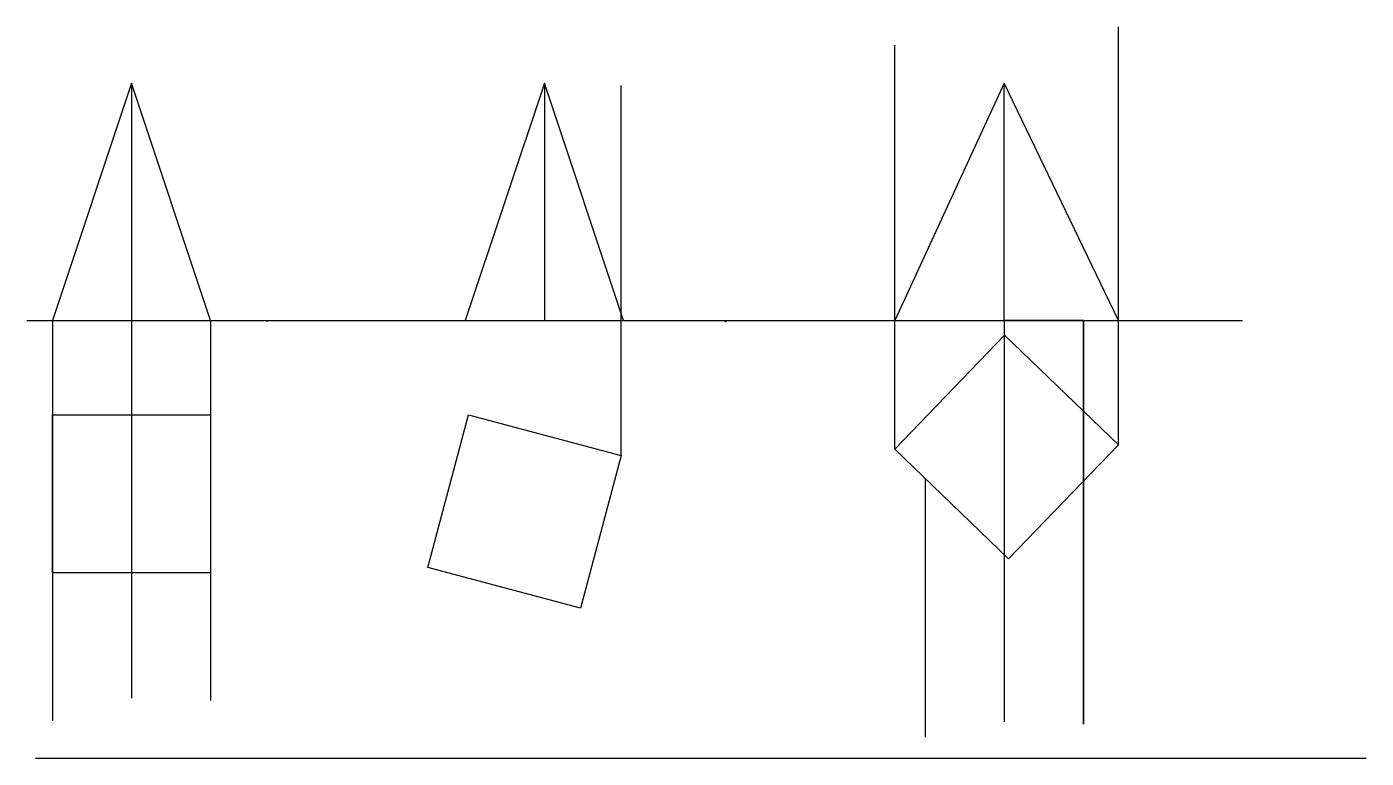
# Model space of a CAD drawing. Header units: millimetres. Extents: x 11 to 350, y -25 to 160.
import ezdxf

# ---------------------------------------------------------------- set-up
doc = ezdxf.new("R2010")
doc.units = ezdxf.units.MM
doc.header["$MEASUREMENT"] = 0

msp = doc.modelspace()

# ---------------------------------------------------------------- linework, layer by layer
at = {"color": 146, "true_color": 0x105689}
for p, q in [((287.09, 54.26), (287.09, 159.99)), ((230.54, 53.18), (230.54, 155.33)), ((258.25, 85.73), (258.25, 145.73))]:
    msp.add_line(p, q, dxfattribs=at)
at = {"color": 41, "true_color": 0xf4ee51}
for p, q in [((37.59, 145.73), (17.59, 85.73)), ((57.59, 85.73), (37.59, 145.73)), ((141.96, 145.73), (121.96, 85.73)), ((161.96, 85.73), (141.96, 145.73)), ((17.59, 85.73), (57.59, 85.73)), ((17.59, 85.73), (57.59, 85.73)), ((121.96, 85.73), (161.96, 85.73)), ((238.25, 85.73), (278.25, 85.73))]:
    msp.add_line(p, q, dxfattribs=at)
at = {"color": 242, "true_color": 0xcd2027}
for p, q in [((37.59, 145.73), (37.59, -9.87)), ((17.59, 85.73), (17.59, -15.58)), ((57.59, 85.73), (57.59, -10.44))]:
    msp.add_line(p, q, dxfattribs=at)
at = {"color": 7}
for p, q in [((141.96, 145.73), (141.96, 85.73)), ((161.42, 51.56), (161.42, 145.12)), ((17.59, 61.86), (57.59, 61.86)), ((17.59, 21.86), (17.59, 61.86)), ((57.59, 61.86), (57.59, 21.86)), ((112.47, 23.21), (122.77, 61.86)), ((122.77, 61.86), (161.42, 51.56)), ((161.42, 51.56), (151.12, 12.91)), ((57.59, 21.86), (17.59, 21.86)), ((151.12, 12.91), (112.47, 23.21))]:
    msp.add_line(p, q, dxfattribs=at)
at = {"color": 7, "true_color": 0xffffff}
for p, q in [((258.25, 145.73), (230.54, 85.73)), ((287.09, 85.73), (258.25, 145.73)), ((230.54, 85.73), (287.09, 85.73))]:
    msp.add_line(p, q, dxfattribs=at)
for p, q in [((11.1, 85.73), (318.47, 85.73)), ((13.3, -25.03), (349.76, -25.03))]:
    msp.add_line(p, q)
at = {"color": 244, "true_color": 0x991b1e}
for p, q in [((238.25, 85.73), (278.25, 85.73)), ((278.25, 85.73), (258.25, 85.73)), ((258.25, 85.73), (258.25, -15.84)), ((278.25, 85.73), (278.25, -16.39)), ((278.25, -16.39), (278.25, 85.73)), ((238.25, 45.75), (238.25, -19.67))]:
    msp.add_line(p, q, dxfattribs=at)
at = {"color": 9, "true_color": 0xc7c8ca}
for p, q in [((230.54, 53.18), (258.27, 82)), ((258.27, 82), (287.09, 54.26)), ((287.09, 54.26), (259.35, 25.44)), ((259.35, 25.44), (230.54, 53.18))]:
    msp.add_line(p, q, dxfattribs=at)
at = {"color": 41, "true_color": 0xf4ee51}
for points in [[(72, 85.37), (71.79, 85.73)], [(187.5, 85.73), (187.95, 85.37), (188, 85.73)]]:
    msp.add_lwpolyline(points, dxfattribs=at)

doc.saveas('drawing.dxf')
